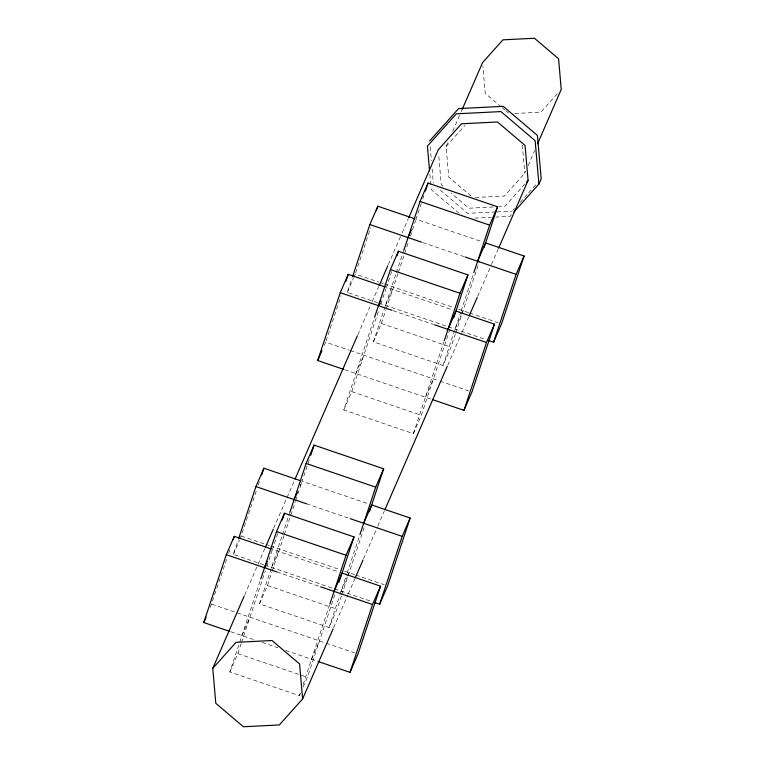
<?xml version="1.0" encoding="UTF-8"?>
<svg xmlns="http://www.w3.org/2000/svg" width="765" height="765" viewBox="0 0 765 765"><rect width="100%" height="100%" fill="white"/><g stroke="black" fill="none" stroke-linecap="round" stroke-linejoin="round"><path stroke-width="0.57" stroke-dasharray="3.83 2.87" d="M210.327 607.439L227.138 557.838M228.649 553.315L229.768 549.92M263.715 564.752L233.382 554.415L238.269 539.717M239.952 539.315L256.763 489.715M258.264 485.192L259.392 481.797M326.043 341.056L341.075 295.816M377.642 302.73L347.31 292.402L352.196 277.695M355.668 272.923L370.69 227.693M300.358 693.501L299.421 695.662L229.854 671.966L260.741 579.009M229.854 671.966L237.829 653.626L241.128 643.69M241.501 642.59L265.34 570.853M266.842 566.33L272.101 550.494L270.6 553.678M277.724 533.559L272.474 549.366L338.675 571.914M341.42 595.954L337.021 609.198L329.046 627.539L259.478 603.843L282.094 535.768M282.476 534.63L288.482 516.538M288.864 515.409L289.992 512.015M259.478 603.843L267.454 585.502L271.852 572.258M272.216 571.159L284.064 535.519M284.437 534.381L295.338 501.591M295.711 500.463L301.726 482.371M309.223 459.794L302.099 481.242L368.3 503.791M449.954 329.132L421.324 415.299L413.349 433.64L343.781 409.944L374.668 316.997M343.781 409.944L351.757 391.603L379.268 308.83M380.769 304.307L386.029 288.472M391.651 271.537L386.401 287.344L452.603 309.892M455.347 333.932L450.948 347.176L442.973 365.517L373.406 341.821L396.031 273.746M396.404 272.617L402.419 254.525M402.792 253.397L403.92 250.002M373.406 341.821L381.381 323.48L385.78 310.236M386.153 309.137L397.991 273.497M398.364 272.369L408.883 240.707M410.394 236.184L415.653 220.349M421.276 203.413L416.026 219.22L482.227 241.769M422.777 198.9L423.906 195.515M299.421 695.662L300.157 693.453M303.093 684.627L329.935 603.843M303.179 687.027L307.396 677.321L335.28 593.41M329.046 627.539L339.679 595.533M340.043 594.434L346.784 574.161M347.157 573.033L359.55 535.71M341.783 594.854L364.895 525.287M413.349 433.64L443.863 341.821M442.973 365.517L460.712 312.139M461.085 311.011L473.487 273.698M455.711 332.832L479.579 261.008M233.382 554.415L239.483 540.386M324.255 345.417L325.67 342.185L349.261 350.217M347.31 292.402L353.411 278.374M353.879 277.293L355.285 274.061L378.876 282.094M244.647 595.036L265.092 547.998M273.66 528.299L294.592 480.171M357.848 334.678L371.647 302.95M372.125 301.859L378.78 286.54M388.295 264.661L401.615 234.033M402.084 232.933L408.271 218.714M471.106 196.098L448.749 177.088L446.1 146.459L448.462 141.009M452.727 131.217L460.779 112.704M461.247 111.614L462.194 109.433M300.224 485.555L301.63 482.313M241.96 635.552L249.935 617.212M271.575 567.429L279.55 549.088M355.888 373.53L363.863 355.19M385.503 305.407L393.478 287.066M311.527 659.248L319.502 640.907M341.142 591.125L347.243 577.097M347.712 576.016L349.117 572.784M425.455 397.226L433.43 378.885M455.07 329.103L461.171 315.084M461.639 314.004L463.045 310.762M475.228 197.504L504.384 196.031L524.78 173.263L525.727 171.083M528.099 165.632L534.725 150.389M333.54 627.826L347.807 595.007M348.285 593.917L354.941 578.598M363.499 558.909L377.298 527.181M377.776 526.091L384.432 510.771M447.697 365.278L461.486 333.55M461.964 332.459L468.62 317.14M477.666 296.361L490.977 265.732M491.455 264.633L498.111 249.323M446.1 146.459L464.919 125.431M557.312 93.789L540.845 112.187L514.013 113.536M524.981 183.868L504.795 206.407L498.99 206.703M513.066 210.251L514.625 208.51M520.095 202.4L527.907 193.679M528.692 192.809L536.504 184.078M511.565 214.621L510.006 216.361L495.911 217.069M493.196 206.99L468.83 208.214L451.044 193.086M495.844 211.953L467.654 213.368L437.953 188.094M497.021 211.895L512.282 211.121M474.778 218.14L491.216 217.308M422.634 242.534L465.273 257.05M380.004 282.476L383.37 283.624M384.499 284.006L452.947 307.329M458.56 309.232L468.543 312.636M469.643 313.009L498.245 322.753M378.771 303.112L447.219 326.426M448.338 326.808L485.871 339.593M393.019 310.657L433.411 324.417M381.381 323.48L450.948 347.176M350.38 350.599L438.928 380.76M440.028 381.133L468.62 390.877M344.652 369.705L430.953 399.101M351.757 391.603L421.324 415.299M306.469 503.781L349.098 518.307M241.358 536.074L269.443 545.646M270.571 546.028L339.019 569.342M344.632 571.254L354.616 574.658M355.715 575.031L384.317 584.776M264.833 565.134L333.291 588.448M334.41 588.83L371.943 601.615M276.844 571.904L319.483 586.43M267.454 585.502L337.021 609.198M211.742 604.197L325.001 642.782M326.1 643.155L354.692 652.899M230.724 631.727L254.296 639.76M262.156 642.428L277.858 647.783M285.718 650.46L317.026 661.123M237.829 653.626L307.396 677.321M501.305 106.928L485.201 93.234L482.858 66.144M502.194 107.693L504.881 109.969M505.77 110.734L508.457 113.01M443.04 186.278L441.262 184.767L438.641 154.463M459.077 213.244L431.164 189.51L430.867 185.991M522.332 144.987L524.78 173.263M430.198 146.737L431.412 160.813M432.129 169.017L433.344 183.093M429.844 174.257L430.762 184.814"/><path stroke-width="1.15" d="M229.596 631.345L203.767 622.538L226.306 554.692L234.281 536.351L271.355 548.983M233.153 539.746L234.281 536.351M238.642 538.589L255.931 486.569L263.906 468.228L300.97 480.86M261.649 475.017L263.906 468.228M343.533 369.323L317.695 360.525L340.234 292.679L348.209 274.339L385.283 286.961M345.952 281.118L348.209 274.339M352.569 276.567L369.858 224.556L377.834 206.215L414.898 218.838M376.332 210.738L377.834 206.215M260.741 579.009L276.5 531.579L284.475 513.239L354.042 536.934L339.038 582.108M282.228 520.009L284.475 513.239M289.992 512.015L306.124 463.456L314.099 445.115L383.667 468.811L369.409 511.718M310.724 455.271L314.099 445.115M374.668 316.997L390.427 269.567L398.402 251.226L467.97 274.922L453.712 317.829M396.911 255.74L398.402 251.226M403.92 250.002L420.052 201.434L428.027 183.093L497.594 206.789L484.092 247.439M425.407 191.001L428.027 183.093M329.935 603.843L346.067 555.275L354.042 536.934M359.933 534.582L375.692 487.152L383.667 468.811M444.236 340.693L459.995 293.263L467.97 274.922M473.86 272.57L489.619 225.139L497.594 206.789M318.125 661.495L350.016 672.359L372.565 604.513L380.54 586.172L342.041 573.062L334.066 591.402M380.54 586.172L357.991 654.018L350.016 672.359M374.142 602.361L379.641 604.235L402.18 536.389L410.155 518.048L371.666 504.938L363.691 523.279M410.155 518.048L387.616 585.894L379.641 604.235M433.153 399.856L463.944 410.346L486.492 342.5L494.467 324.159L455.969 311.039L447.994 329.38M494.467 324.159L471.919 392.005L463.944 410.346M488.07 340.349L493.568 342.223L516.117 274.367L524.082 256.026L485.593 242.916L477.618 261.257M524.082 256.026L501.544 323.882L493.568 342.223M203.767 622.538L206.11 617.145M317.695 360.525L321.912 350.81M333.062 628.916L302.615 698.933L279.33 724.943L243.366 726.75L215.797 703.303L212.775 668.333L244.169 596.126M265.57 546.899L273.182 529.399M295.06 479.072L357.379 335.768M379.258 285.45L387.817 265.751M408.749 217.623L438.24 149.797L461.524 123.787L497.489 121.979L525.058 145.427L528.08 180.397L498.589 248.223M462.194 109.433L482.552 62.615L502.949 39.837L534.439 38.25L558.584 58.79L561.233 89.409L537.566 143.858M264.499 567.707L267.31 561.233M294.123 499.583L297.403 492.029M378.426 305.684L380.779 300.291M408.051 237.561L411.331 230.007M355.419 577.508L363.031 559.999M384.91 509.681L447.219 366.368M469.098 316.05L477.188 297.451M513.917 212.001L538.904 184.088L541.19 178.847L537.432 135.453L503.217 106.345L458.589 108.592L429.691 140.865M526.53 182.137L528.08 180.397M212.775 668.333L236.06 642.323L272.024 640.515L299.593 663.963L302.615 698.933M420.052 201.434L489.619 225.139M369.858 224.556L421.515 242.151M465.273 257.05L516.117 274.367M390.427 269.567L459.995 293.263M340.234 292.679L391.89 310.274M434.53 324.8L486.492 342.5M306.124 463.456L375.692 487.152M255.931 486.569L306.469 503.781M350.227 518.689L402.18 536.389M276.5 531.579L346.067 555.275M226.306 554.692L276.844 571.904M320.602 586.812L372.565 604.513M538.904 184.088L535.156 140.693L500.941 111.585L456.313 113.832L427.415 146.105L429.548 170.738"/></g></svg>
